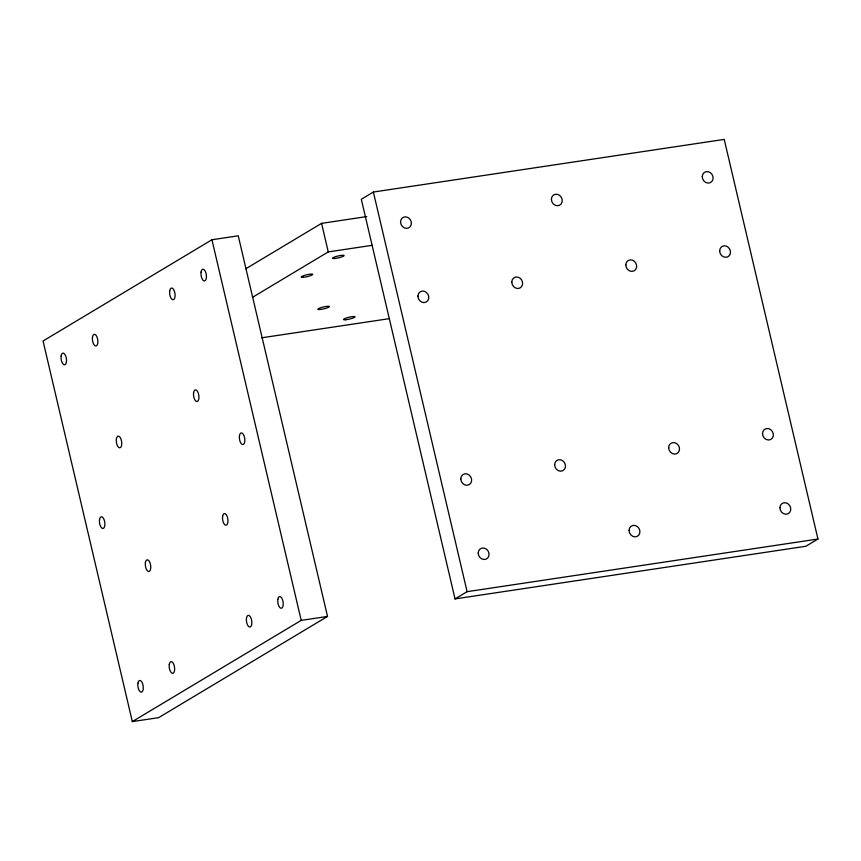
<?xml version="1.0" encoding="UTF-8"?>
<svg xmlns="http://www.w3.org/2000/svg" width="861" height="861" viewBox="0 0 861 861"><rect width="100%" height="100%" fill="white"/><g stroke="black" fill="none" stroke-linecap="round" stroke-linejoin="round"><path stroke-width="1.29" d="M211.935 239.756L43.05 340.999L132.325 721.604L158.639 717.654L327.524 616.422L238.249 235.806L211.935 239.756L301.21 620.372L132.325 721.604M373.373 192.035L361.308 199.268L455.038 598.912L805.885 546.261L817.95 539.029L724.219 139.396L373.373 192.035L467.103 591.679L455.038 598.912M245.729 268.826L321.562 223.365L366.743 216.585M252.424 297.368L328.256 251.907L372.103 245.331M261.69 337.803L389.269 318.656M467.103 591.679L817.95 539.029M301.21 620.372L327.524 616.422M321.562 223.365L328.256 251.907M702.264 176.613A5.941 5.231 59.1 0 0 710.347 182.64A5.941 5.231 59.1 0 0 710.465 172.738A5.941 5.231 59.1 0 0 702.264 176.613M400.537 221.89A5.941 5.231 59.1 0 0 408.62 227.917A5.941 5.231 59.1 0 0 408.738 218.005A5.941 5.231 59.1 0 0 400.537 221.89M478.199 553.02A5.941 5.231 59.1 0 0 486.282 559.047A5.941 5.231 59.1 0 0 486.4 549.135A5.941 5.231 59.1 0 0 478.199 553.02M779.926 507.753A5.941 5.231 59.1 0 0 788.009 513.769A5.941 5.231 59.1 0 0 788.127 503.868A5.941 5.231 59.1 0 0 779.926 507.753M762.523 433.524A5.941 5.231 59.1 0 0 770.606 439.551A5.941 5.231 59.1 0 0 770.724 429.65A5.941 5.231 59.1 0 0 762.523 433.524M719.667 250.842A5.941 5.231 59.1 0 0 727.749 256.858A5.941 5.231 59.1 0 0 727.868 246.956A5.941 5.231 59.1 0 0 719.667 250.842M460.796 478.802A5.941 5.231 59.1 0 0 468.879 484.829A5.941 5.231 59.1 0 0 468.997 474.917A5.941 5.231 59.1 0 0 460.796 478.802M417.94 296.109A5.941 5.231 59.1 0 0 426.034 302.136A5.941 5.231 59.1 0 0 426.152 292.223A5.941 5.231 59.1 0 0 417.94 296.109M551.395 199.257A5.941 5.231 59.1 0 0 559.489 205.284A5.941 5.231 59.1 0 0 559.607 195.372A5.941 5.231 59.1 0 0 551.395 199.257M629.068 530.387A5.941 5.231 59.1 0 0 637.151 536.414A5.941 5.231 59.1 0 0 637.269 526.501A5.941 5.231 59.1 0 0 629.068 530.387M511.789 282.031A5.941 5.231 59.1 0 0 519.883 288.048A5.941 5.231 59.1 0 0 520.001 278.146A5.941 5.231 59.1 0 0 511.789 282.031M625.818 264.919A5.941 5.231 59.1 0 0 633.9 270.946A5.941 5.231 59.1 0 0 634.019 261.034A5.941 5.231 59.1 0 0 625.818 264.919M668.663 447.612A5.941 5.231 59.1 0 0 676.757 453.639A5.941 5.231 59.1 0 0 676.875 443.727A5.941 5.231 59.1 0 0 668.663 447.612M554.645 464.725A5.941 5.231 59.1 0 0 562.728 470.741A5.941 5.231 59.1 0 0 562.846 460.839A5.941 5.231 59.1 0 0 554.645 464.725M61.12 355.948A5.941 2.648 81.5 0 0 64.446 364.849A5.941 2.648 81.5 0 0 65.759 356.088A5.941 2.648 81.5 0 0 61.12 355.948M137.9 683.268A5.941 2.648 81.5 0 0 141.215 692.179A5.941 2.648 81.5 0 0 142.528 683.408A5.941 2.648 81.5 0 0 137.9 683.268M277.834 599.385A5.941 2.648 81.5 0 0 281.149 608.297A5.941 2.648 81.5 0 0 282.473 599.525A5.941 2.648 81.5 0 0 277.834 599.385M201.054 272.065A5.941 2.648 81.5 0 0 204.38 280.966A5.941 2.648 81.5 0 0 205.693 272.205A5.941 2.648 81.5 0 0 201.054 272.065M169.692 290.867A5.941 2.648 81.5 0 0 173.018 299.768A5.941 2.648 81.5 0 0 174.331 291.007A5.941 2.648 81.5 0 0 169.692 290.867M92.482 337.146A5.941 2.648 81.5 0 0 95.808 346.047A5.941 2.648 81.5 0 0 97.121 337.286A5.941 2.648 81.5 0 0 92.482 337.146M246.461 618.187A5.941 2.648 81.5 0 0 249.787 627.088A5.941 2.648 81.5 0 0 251.1 618.327A5.941 2.648 81.5 0 0 246.461 618.187M169.262 664.466A5.941 2.648 81.5 0 0 172.587 673.377A5.941 2.648 81.5 0 0 173.9 664.606A5.941 2.648 81.5 0 0 169.262 664.466M99.51 519.613A5.941 2.648 81.5 0 0 102.836 528.514A5.941 2.648 81.5 0 0 104.149 519.753A5.941 2.648 81.5 0 0 99.51 519.613M239.444 435.731A5.941 2.648 81.5 0 0 242.77 444.631A5.941 2.648 81.5 0 0 244.083 435.87A5.941 2.648 81.5 0 0 239.444 435.731M145.38 562.653A5.941 2.648 81.5 0 0 148.705 571.564A5.941 2.648 81.5 0 0 150.018 562.793A5.941 2.648 81.5 0 0 145.38 562.653M116.364 438.959A5.941 2.648 81.5 0 0 119.69 447.86A5.941 2.648 81.5 0 0 121.003 439.099A5.941 2.648 81.5 0 0 116.364 438.959M193.574 392.681A5.941 2.648 81.5 0 0 196.9 401.581A5.941 2.648 81.5 0 0 198.213 392.82A5.941 2.648 81.5 0 0 193.574 392.681M222.59 516.374A5.941 2.648 81.5 0 0 225.905 525.275A5.941 2.648 81.5 0 0 227.218 516.514A5.941 2.648 81.5 0 0 222.59 516.374M334.638 258.504A5.941 0.958 -13.2 0 0 344.045 255.771A5.941 0.958 -13.2 0 0 336.317 256.438A5.941 0.958 -13.2 0 0 334.638 258.504M303.276 277.307A5.941 0.958 -13.2 0 0 312.683 274.573A5.941 0.958 -13.2 0 0 304.955 275.24A5.941 0.958 -13.2 0 0 303.276 277.307M345.573 319.754A5.941 0.958 -13.2 0 0 354.969 317.02A5.941 0.958 -13.2 0 0 347.252 317.687A5.941 0.958 -13.2 0 0 345.573 319.754M319.926 309.508A5.941 0.958 -13.2 0 0 329.322 306.774A5.941 0.958 -13.2 0 0 321.594 307.442A5.941 0.958 -13.2 0 0 319.926 309.508"/></g></svg>
